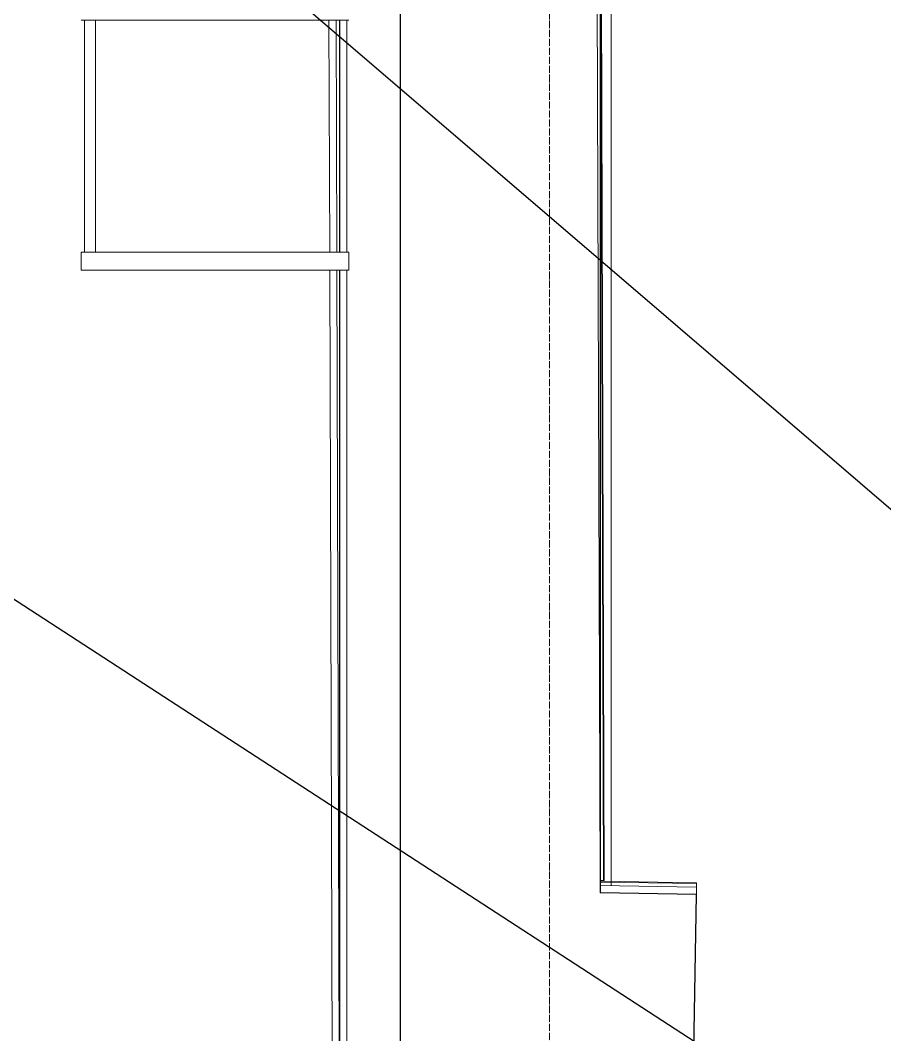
# Model space of a CAD drawing. Header units: millimetres. Extents: x -32 to 417638015, y -35 to 175284279.
# Drawn here: x 214061 to 216483, y 88470 to 91313 of the extents above; entities that cross this region are included whole.
import ezdxf

# ---------------------------------------------------------------- set-up
doc = ezdxf.new("R2010")
doc.units = ezdxf.units.MM
doc.linetypes.add('ADSK_Линия сетки', pattern=[25, 20, -2.5, 0, -2.5])
doc.layers.add('PDF __ЭМ_Надписи', color=7, linetype='Continuous')
for name, color, linetype, lineweight in [('Оборудование', 7, 'Continuous', 18), ('Оси', 253, 'Continuous', 9), ('Стены наружные', 7, 'Continuous', 18), ('Стены несущие', 7, 'Continuous', 30), ('Стены отделка', 7, 'Continuous', 30), ('Стены штриховка', 7, 'Continuous', 9), ('ШТРИХОВКА', 252, 'Continuous', 15)]:
    doc.layers.add(name, color=color, linetype=linetype, lineweight=lineweight)

# ---------------------------------------------------------------- blocks, each defined once
blk = doc.blocks.new('1 этаж')
at = {"layer": 'Оборудование', "color": 8}
for p, q in [((45094.055, 39733.902), (45319.055, 39733.902)), ((45104.055, 39083.902), (45104.055, 39733.902)), ((45134.055, 39733.902), (45134.055, 39083.902)), ((45619.055, 39733.902), (45319.055, 39733.902)), ((45619.055, 39733.902), (45844.055, 39733.902)), ((45094.055, 39083.902), (45094.055, 39033.902)), ((45319.055, 39083.902), (45094.055, 39083.902)), ((45319.055, 39083.902), (45619.055, 39083.902)), ((45844.055, 39083.902), (45619.055, 39083.902)), ((45844.055, 39033.902), (45844.055, 39083.902)), ((45094.055, 39033.902), (45319.055, 39033.902)), ((45619.055, 39033.902), (45319.055, 39033.902)), ((45619.055, 39033.902), (45844.055, 39033.902))]:
    blk.add_line(p, q, dxfattribs=at)
at = {"layer": 'Оси', "color": 8, "linetype": 'ADSK_Линия сетки'}
blk.add_line((46406.766, -4162.595), (46406.766, 44411.9), dxfattribs=at)
at = {"layer": 'Стены наружные', "color": 8}
for p, q in [((45790.696, 39083.902), (45788.683, 39733.902)), ((45810.696, 39083.902), (45808.683, 39733.902)), ((45819.055, 29926.845), (45790.851, 39033.902)), ((45810.851, 39033.902), (45819.055, 36384.962))]:
    blk.add_line(p, q, dxfattribs=at)
at = {"layer": 'Стены несущие', "color": 8}
for p, q in [((45989.055, 35787.714), (45989.055, 43687.707)), ((46549.055, 43177.707), (46549.055, 37288.425)), ((46818.828, 37283.862), (46549.055, 37288.425)), ((46811.387, 36843.925), (46818.828, 37283.862))]:
    blk.add_line(p, q, dxfattribs=at)
at = {"layer": 'Стены отделка', "color": 8, "lineweight": 9}
for p, q in [((46579.055, 37307.921), (46579.055, 43147.707)), ((46536.556, 41081.688), (46548.197, 37322.735)), ((45818.055, 39733.902), (45818.055, 39083.902)), ((45819.055, 39733.902), (45819.055, 39083.902)), ((45818.055, 39033.902), (45818.055, 35772.714)), ((45819.055, 35787.714), (45819.055, 39033.902)), ((46548.197, 37322.735), (46549.055, 37322.738)), ((46548.844, 37320.433), (46548.641, 37308.435)), ((46548.641, 37308.435), (46549.055, 37308.428)), ((46818.745, 37315.868), (46548.844, 37320.433)), ((46818.542, 37303.87), (46818.745, 37315.868)), ((46549.055, 37288.425), (46818.204, 37283.873)), ((46818.204, 37283.873), (46818.542, 37303.87))]:
    blk.add_line(p, q, dxfattribs=at)
at = {"layer": 'Стены штриховка', "color": 8}
for p, q in [((46558.197, 37322.766), (46546.556, 41081.719)), ((46549.055, 40920.606), (46560.197, 37322.772)), ((45839.055, 39083.902), (45839.055, 39733.902)), ((45839.055, 39733.902), (45839.055, 39083.902)), ((45839.055, 35787.714), (45839.055, 39033.902)), ((45839.055, 39033.902), (45839.055, 35787.714)), ((46818.711, 37313.869), (46548.81, 37318.433)), ((46560.197, 37322.772), (46549.055, 37322.738)), ((46818.542, 37303.87), (46549.055, 37308.428))]:
    blk.add_line(p, q, dxfattribs=at)

msp = doc.modelspace()

# ---------------------------------------------------------------- linework, layer by layer
at = {"layer": 'PDF __ЭМ_Надписи', "lineweight": 25}
for points in [[(220482.5, 86527), (212856.3, 93067.3), (209372.2, 93067.3)], [(219007.2, 86462.7), (212970.5, 90387), (208322.3, 90387)]]:
    msp.add_lwpolyline(points, dxfattribs=at)

# ---------------------------------------------------------------- block references
at = {"layer": 'ШТРИХОВКА'}
msp.add_blockref('1 этаж', (169137.4, 51579.3), dxfattribs=at)

doc.saveas('drawing.dxf')
